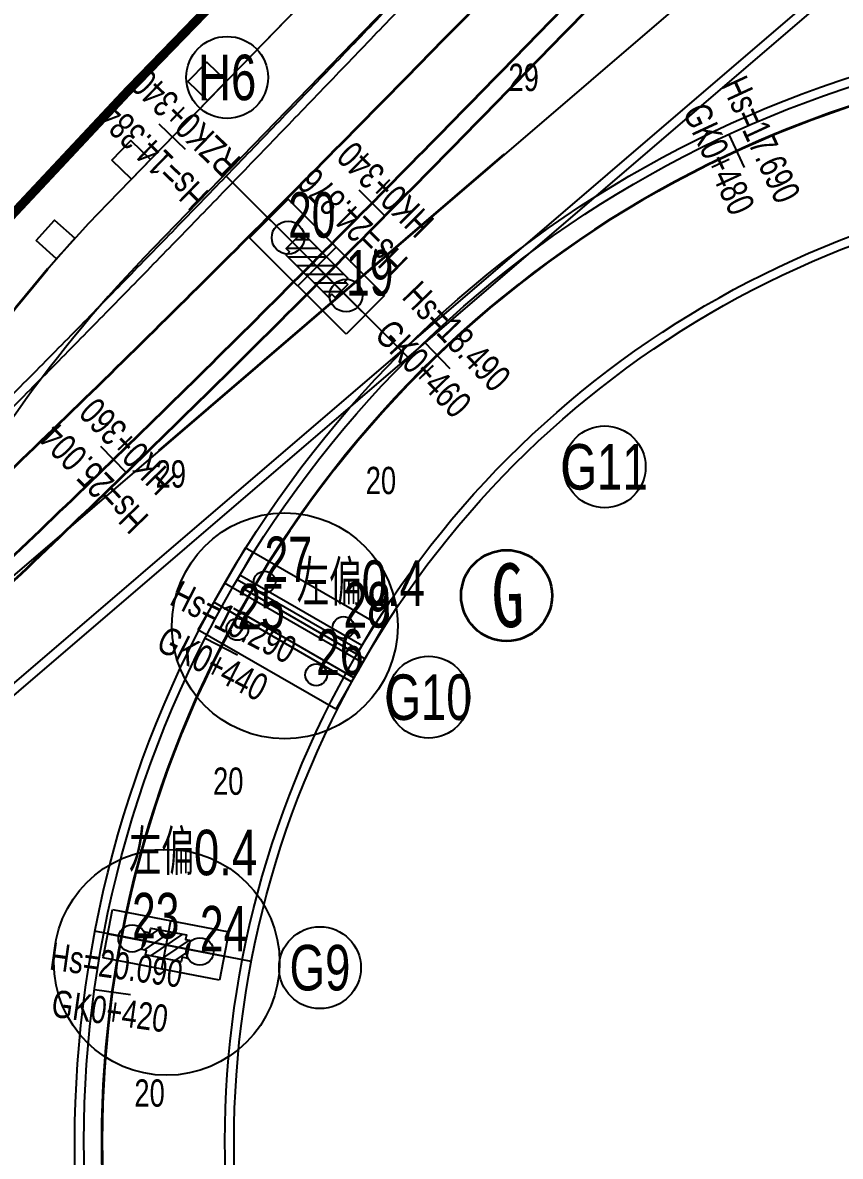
# Model space of a CAD drawing. Extents: x 0 to 558779, y 0 to 2762081.
# Drawn here: x 519740.7 to 519785.6, y 2757741.4 to 2757803.7 of the extents above; entities that cross this region are included whole.
import ezdxf
from ezdxf.enums import TextEntityAlignment as Align

# ---------------------------------------------------------------- set-up
doc = ezdxf.new("R2010")
doc.units = 0
doc.header["$LTSCALE"] = 20
for name, pattern in [('CENTER', [2, 1.25, -0.25, 0.25, -0.25]), ('DASHED', [19.049999999999997, 12.7, -6.349999999999999]), ('HIDDEN', [0.375, 0.25, -0.125])]:
    doc.linetypes.add(name, pattern=pattern)
for name, color, linetype in [('0-路名', 7, 'Continuous'), ('B-标线', 8, 'Continuous'), ('DL-中心线', 10, 'Continuous'), ('DL-人行道边线', 1, 'Continuous'), ('DL-挡墙范围', 2, 'HIDDEN'), ('DL-树池', 110, 'Continuous'), ('DL-非机动车道边线', 6, 'Continuous'), ('L-洛秀互通匝道边线', 140, 'Continuous'), ('L-辅路绿化带', 3, 'Continuous'), ('QL-分孔线', 4, 'Continuous'), ('QL-墩号', 6, 'Continuous'), ('QL-桥墩', 191, 'Continuous'), ('QL-桥跨数值', 6, 'Continuous'), ('XW_E', 7, 'Continuous'), ('XW_G', 7, 'Continuous'), ('XW_H', 7, 'Continuous'), ('XW_RZ-海江左慢行', 7, 'Continuous'), ('XW_辅助2', 7, 'Continuous'), ('桩号-G', 7, 'Continuous'), ('桩号-H', 7, 'Continuous'), ('桩号-RZ-海江左慢行', 7, 'Continuous'), ('设计高-G', 7, 'Continuous'), ('设计高-H', 7, 'Continuous'), ('设计高-RZ-海江左慢行', 7, 'Continuous'), ('设计高-地面高-G', 7, 'Continuous'), ('设计高-地面高-H', 7, 'Continuous'), ('设计高-地面高-RZ-海江左慢行', 7, 'Continuous')]:
    doc.layers.add(name, color=color, linetype=linetype)
doc.layers.add('偏心', color=4, linetype='Continuous', plot=False)
doc.layers.add('坐标标注', color=6, linetype='Continuous', plot=False)
doc.styles.get("Standard").update_dxf_attribs({"font": 'fsdb_e.shx', "width": 0.7, "bigfont": 'hzdx.shx'})
doc.styles.add('仿宋', font='simfang_0.ttf', dxfattribs={"width": 0.8})
pattern_1 = [(0, (0, 2.328306e-10), (0, 6.985), [5.08, -1.905]), (90, (0, 2.328306e-10), (-6.985, 4e-16), [5.08, -1.905])]
pattern_2 = [(45, (0, 2.328306e-10), (-0.3367596045400932, 0.3367596045400933), [])]

# ---------------------------------------------------------------- blocks, each defined once
blk = doc.blocks.new('shuchi01')
at = {"layer": 'DL-树池', "color": 3}
blk.add_lwpolyline([(-0.75, 1.5), (0.75, 1.5), (0.75, 0), (-0.75, 0)], close=True, dxfattribs=at)
blk = doc.blocks.new('(13-1)13m花瓶墩单排桩2根1.8')
h = blk.add_hatch()
h.set_pattern_fill('ANGLE', color=256)
h.set_pattern_definition(pattern_1)
h.paths.add_polyline_path([(-1.900000000000007, -0.5000000000001164), (-1.899999999999985, 0.5), (-1.649999999999992, 0.5), (-1.649999999999992, 0.75), (1.650000000000007, 0.75), (1.650000000000007, 0.5), (1.900000000000007, 0.5), (1.899999999999985, -0.5), (1.649999999999985, -0.5), (1.649999999999985, -0.75), (-1.650000000000014, -0.7500000000001164), (-1.650000000000014, -0.5000000000001164)])
h = blk.add_hatch()
h.set_pattern_fill('ANGLE', color=256)
h.set_pattern_definition(pattern_1)
h.paths.add_polyline_path([(-1.900000000000007, -0.5000000000001164), (-1.899999999999985, 0.5), (-1.649999999999992, 0.5), (-1.649999999999992, 0.75), (1.650000000000007, 0.75), (1.650000000000007, 0.5), (1.900000000000007, 0.5), (1.899999999999985, -0.5), (1.649999999999985, -0.5), (1.649999999999985, -0.75), (-1.650000000000014, -0.7500000000001164), (-1.650000000000014, -0.5000000000001164)])
h = blk.add_hatch()
h.set_pattern_fill('ANSI31', color=3, scale=0.15)
h.set_pattern_definition(pattern_2)
h.paths.add_polyline_path([(-1.900000000000007, -0.5000000000001164), (-1.899999999999985, 0.5), (-1.649999999999992, 0.5), (-1.649999999999992, 0.75), (1.650000000000007, 0.75), (1.650000000000007, 0.5), (1.900000000000007, 0.5), (1.899999999999985, -0.5), (1.649999999999985, -0.5), (1.649999999999985, -0.75), (-1.650000000000014, -0.7500000000001164), (-1.650000000000014, -0.5000000000001164)])
at = {"layer": 'QL-桥墩', "color": 1}
for p, q in [((-3.75, 1.5), (3.75, 1.5)), ((-3.75, -1.5), (-3.75, 1.5)), ((3.75, -1.5), (3.75, 1.5)), ((-3.75, -1.5), (3.75, -1.5))]:
    blk.add_line(p, q, dxfattribs=at)
at = {"layer": 'QL-桥墩', "color": 3, "linetype": 'CENTER'}
for p, q in [((0, 1.5), (0, -1.5)), ((-3.75, 0), (3.75, 0))]:
    blk.add_line(p, q, dxfattribs=at)
at = {"layer": 'QL-桥墩', "color": 1}
blk.add_lwpolyline([(-1.900000000000007, -0.5000000000001164), (-1.900000000000007, 0.5), (-1.649999999999992, 0.5), (-1.649999999999992, 0.75), (1.650000000000007, 0.75), (1.650000000000007, 0.5), (1.900000000000007, 0.5), (1.900000000000007, -0.5), (1.649999999999985, -0.5), (1.649999999999985, -0.75), (-1.650000000000014, -0.75), (-1.650000000000014, -0.5000000000001164)], close=True, dxfattribs=at)
at = {"layer": 'QL-桥墩', "color": 3}
for centre in [(-2.250000000116415, 0), (2.250000000116415, 0)]:
    blk.add_circle(centre, 0.9, dxfattribs=at)
blk = doc.blocks.new('(9-1)8.5m花瓶墩单排桩2根1.5')
h = blk.add_hatch()
h.set_pattern_fill('ANGLE', color=256)
h.set_pattern_definition(pattern_1)
h.paths.add_polyline_path([(-1.250000000000007, -0.5000000000001165), (-1.249999999999985, 0.5), (-0.9999999999999928, 0.5), (-0.9999999999999928, 0.75), (1.000000000000007, 0.75), (1.000000000000007, 0.5), (1.250000000000007, 0.5), (1.249999999999985, -0.5), (0.9999999999999856, -0.5), (0.9999999999999856, -0.75), (-1.000000000000014, -0.7500000000001165), (-1.000000000000014, -0.5000000000001165)])
h = blk.add_hatch()
h.set_pattern_fill('ANGLE', color=256)
h.set_pattern_definition(pattern_1)
h.paths.add_polyline_path([(-1.250000000000007, -0.5000000000001165), (-1.249999999999985, 0.5), (-0.9999999999999928, 0.5), (-0.9999999999999928, 0.75), (1.000000000000007, 0.75), (1.000000000000007, 0.5), (1.250000000000007, 0.5), (1.249999999999985, -0.5), (0.9999999999999856, -0.5), (0.9999999999999856, -0.75), (-1.000000000000014, -0.7500000000001165), (-1.000000000000014, -0.5000000000001165)])
h = blk.add_hatch()
h.set_pattern_fill('ANSI31', color=3, scale=0.15)
h.set_pattern_definition(pattern_2)
h.paths.add_polyline_path([(-1.250000000000007, -0.5000000000001165), (-1.249999999999985, 0.5), (-0.9999999999999928, 0.5), (-0.9999999999999928, 0.75), (1.000000000000007, 0.75), (1.000000000000007, 0.5), (1.250000000000007, 0.5), (1.249999999999985, -0.5), (0.9999999999999856, -0.5), (0.9999999999999856, -0.75), (-1.000000000000014, -0.7500000000001165), (-1.000000000000014, -0.5000000000001165)])
at = {"layer": 'QL-桥墩', "color": 1}
for p, q in [((-3.25, -1.350000000093132), (-3.25, 1.350000000093132)), ((-3.25, 1.350000000093132), (3.25, 1.350000000093132)), ((3.25, 1.350000000093132), (3.25, -1.350000000093132)), ((3.25, -1.350000000093132), (-3.25, -1.350000000093132))]:
    blk.add_line(p, q, dxfattribs=at)
at = {"layer": 'QL-桥墩', "color": 3, "linetype": 'CENTER'}
for p, q in [((0, -1.350000000093132), (0, 1.350000000093132)), ((3.25, 0), (-3.25, 0))]:
    blk.add_line(p, q, dxfattribs=at)
at = {"layer": 'QL-桥墩', "color": 1, "ltscale": 0.1}
blk.add_lwpolyline([(-1.250000000000007, -0.5000000000001165), (-1.249999999999985, 0.5), (-0.9999999999999928, 0.5), (-0.9999999999999928, 0.75), (1.000000000000007, 0.75), (1.000000000000007, 0.5), (1.250000000000007, 0.5), (1.249999999999985, -0.5), (0.9999999999999856, -0.5), (0.9999999999999856, -0.75), (-1.000000000000014, -0.75), (-1.000000000000014, -0.5000000000001165)], close=True, dxfattribs=at)
at = {"layer": 'QL-桥墩', "color": 3}
for centre in [(-1.899999999965075, 0), (1.900000000023283, 0)]:
    blk.add_circle(centre, 0.7499999999999999, dxfattribs=at)
blk = doc.blocks.new('8.75米薄壁台')
at = {"layer": 'QL-桥墩', "color": 1}
for p, q in [((-2.249999999767169, 4.375), (-2.249999999767169, -4.375)), ((-2.249999999767169, 4.375), (2.950000000011642, 4.375)), ((2.950000000011642, 4.375), (2.950000000011642, -4.375)), ((-2.249999999767169, -4.375), (2.950000000011642, -4.375))]:
    blk.add_line(p, q, dxfattribs=at)
at = {"layer": 'QL-桥墩'}
blk.add_line((-0.5, 4.375), (1.200000000069849, 4.375), dxfattribs=at)
at = {"layer": 'QL-桥墩', "color": 3, "linetype": 'DASHED', "ltscale": 0.03}
for p, q in [((-0.2499999999417923, 4.375), (-0.2499999999417923, -4.375)), ((0.9500000000116416, 4.375), (0.9500000000116416, -4.375))]:
    blk.add_line(p, q, dxfattribs=at)
at = {"layer": 'QL-桥墩', "color": 3}
for p, q in [((0, 4.375), (0, -4.375)), ((1.200000000011641, 4.375), (1.200000000011641, -4.375)), ((-2.249999999767169, 3.875), (-0.5, 3.875)), ((-0.8000000000465661, 3.875), (-0.7999999999883585, -3.875)), ((-0.5, 3.875), (-0.5, -3.875)), ((-2.249999999767169, -3.875), (-0.5, -3.875))]:
    blk.add_line(p, q, dxfattribs=at)
for centre in [(-1.150000000139698, 2.5), (1.850000000209547, 2.5), (-1.150000000139698, -2.5), (1.850000000209547, -2.5)]:
    blk.add_circle(centre, 0.6, dxfattribs=at)

msp = doc.modelspace()

# ---------------------------------------------------------------- linework, layer by layer
at = {"layer": '0-路名', "lineweight": 35}
msp.add_circle((519767.2889757765, 2757772.222782218), 2.499999999999999, dxfattribs=at)
at = {"layer": 'B-标线', "lineweight": 35, "flags": 128}
for points in [[(519801.3586491061, 2757841.377704985), (519776.8622204041, 2757816.149091547, -0.0001929116598627), (519771.4444969128, 2757810.572305915, -0.0005787041457668), (519766.021964264, 2757805.007777466, -0.0009645071125628), (519760.5860666442, 2757799.463870553, -0.0013503103332184), (519755.1283636785, 2757793.94903154, -0.0017361139968062), (519749.640549961, 2757788.471806833, -0.0021219181465886), (519744.1144952051, 2757783.040880357, -0.0025077229639076), (519738.542285441, 2757777.665109671, -0.0028935284714258), (519732.9162655261, 2757772.353560409, -0.0032793147477122), (519727.229118409, 2757767.115570668, -0.0034721931990796), (519721.7640309318, 2757762.216954217, -0.0034721788620074), (519716.7185499701, 2757757.819455471, -0.0034721998804231), (519711.9950267776, 2757753.816745175, -0.0034721921868158), (519707.5280770817, 2757750.13689135, -0.0034722695561536), (519703.2713108979, 2757746.728370561, -0.0034721389420025)], [(519803.8697424914, 2757838.939588908), (519779.3732636301, 2757813.710923809, -0.0001929116598659), (519773.9539718285, 2757808.13252403, -0.0005787041457593), (519768.5257848537, 2757802.562193189, -0.0009645071125535), (519763.0804334925, 2757797.008644693, -0.0013503103332157), (519757.6094329477, 2757791.480368889, -0.0017361139968128), (519752.1044160414, 2757785.985974187, -0.0021219181466004), (519746.5571738883, 2757780.534225045, -0.0025077229638979), (519740.9596977224, 2757775.134078684, -0.0028935284714385), (519735.3042221867, 2757769.794720244, -0.0032793147477575), (519729.5833057493, 2757764.525628204, -0.003472193198997), (519724.0819881471, 2757759.594536565, -0.0034721788620104), (519718.9998108001, 2757755.16505365, -0.0034721998803725), (519714.2391647296, 2757751.130885006, -0.0034721921868031), (519709.7346680254, 2757747.420099785, -0.0034722695563127), (519705.4399341364, 2757743.981176857, -0.0034721389419929)], [(519804.5871977442, 2757838.242984314), (519780.0907045518, 2757813.014304455, -0.0001929116598634), (519774.6709646486, 2757807.435443478, -0.0005787041457536), (519769.2411621652, 2757801.863454825, -0.0009645071125868), (519763.793109735, 2757796.30715159, -0.0013503103332324), (519758.3183098817, 2757790.775036703, -0.0017361139968199), (519752.8083777784, 2757785.275736289, -0.002121918146599), (519747.2550820835, 2757779.818037814, -0.0025077229639178), (519741.6503869456, 2757774.410926972, -0.002893528471397), (519735.9864955184, 2757769.063623054, -0.0032793147478488), (519730.2559307036, 2757763.785644643, -0.0034721931990004), (519724.7442616683, 2757758.845274405, -0.0034721788620232), (519719.6515996624, 2757754.406653176, -0.0034721998803794), (519714.8803470435, 2757750.363496421, -0.0034721921868403), (519710.3651226149, 2757746.643873652, -0.0034722695564102), (519706.0595408045, 2757743.196264392, -0.0034721389421447)], [(519760.1107851987, 2757702.435437843, -1.096245304375877), (519856.5167402106, 2757773.03982967, -0.0120033199108861)]]:
    msp.add_lwpolyline(points, format="xyb", dxfattribs=at)
at = {"layer": 'DL-中心线', "linetype": 'CENTER', "lineweight": 35, "ltscale": 5, "flags": 128}
for points in [[(519972.8560540283, 2758047.225408648), (519967.6176057326, 2758032.372211618, -0.1331082140106523), (519905.2464328923, 2757941.92879704), (519834.0243615144, 2757881.644859185, 0.0244319865149266), (519798.334686819, 2757848.311887452), (519745.3753274382, 2757793.769602046, 0.1531871002243434), (519723.8265070193, 2757750.994975526, -0.0264888816541139), (519719.2958215855, 2757730.309078949), (519694.5235847923, 2757640.304723051, -0.156370586992279), (519677.8240319666, 2757614.749623724, 0.2358019115662745), (519655.6750461131, 2757565.927316255), (519656.2844726898, 2757549.57256856, 0.1125262926384158), (519662.0269027165, 2757528.10342119, -0.1102365594900873), (519681.3724745692, 2757457.065256183, -0.1911273528178671), (519652.5742908694, 2757373.373415782, -0.0218670674201616), (519613.4818923929, 2757331.648324909, 0.0327792850955108), (519560.0534383733, 2757272.069346088, -0.0371839509956305), (519540.026832392, 2757250.128819554), (519529.5445838429, 2757240.232811462, 0.0025362034736041), (519524.3230746405, 2757235.252992563)], [(519983.2302287171, 2758043.566628817, -6.13776656214e-05), (519982.5833518215, 2758041.732940059, -0.000184132998714), (519981.9355746368, 2758039.89956919, -0.000306888337356), (519981.2859973424, 2758038.066835423, -0.0004296436852468), (519980.633721059, 2758036.235060624, -0.0005523990460862), (519979.9778483268, 2758034.40457063, -0.0006751544235736), (519979.317483594, 2758032.575696572, -0.0007979098214087), (519978.6517337182, 2758030.748776188, -0.0009206652432910001), (519977.9797084837, 2758028.92415513, -0.0010434206929201), (519977.3005211389, 2758027.102188265, -0.0011047984292958), (519976.647942028, 2758025.374339175, -0.0011047984292958), (519976.045478861, 2758023.800292852, -0.0011047984292958), (519975.481395909, 2758022.345827263, -0.0011047984292958), (519974.9478129131, 2758020.9878498, -0.0011047984292958), (519974.4391420105, 2758019.709904631, -0.0011047984292958), (519973.9512548344, 2758018.49977368, -0.0011047984292958), (519973.4810019126, 2758017.348089438, -0.0011047984292958), (519973.0259178537, 2758016.247482252, -0.0011047984292958), (519972.5840314906, 2758015.192030045, -0.0011047984292958), (519972.1537386731, 2758014.176888841, -0.0011047984292958), (519971.7337141834, 2758013.198036408, -0.0011047984292958), (519971.3228490174, 2758012.252089328, -0.0011047984292958), (519970.9202046514, 2758011.336169346, -0.0005523990460862), (519970.7217100367, 2758010.88868313, -0.1065559462043976), (519916.0295152737, 2757936.021362273, -0.0005523990460862), (519915.6635734028, 2757935.696199893, -0.0011047984292958), (519914.9134535236, 2757935.034118278, -0.0011047984292958), (519914.1372280093, 2757934.355074823, -0.0011047984292958), (519913.3324402652, 2757933.657300256, -0.0011047984292958), (519912.4962042933, 2757932.938709294, -0.0011047984292958), (519911.6250912675, 2757932.196816433, -0.0011047984292958), (519910.714974348, 2757931.42862058, -0.0011047984292958), (519909.7608112333, 2757930.630443186, -0.0011047984292958), (519908.7563308707, 2757929.797694713, -0.0011047984292958), (519907.693566958, 2757928.924526455, -0.0011047984292958), (519906.5621352482, 2757928.003290388, -0.0011047984292958), (519905.348058182, 2757927.023659537, -0.0011047984292958), (519904.031732722, 2757925.971105037, -0.0011047984292958), (519902.584125707, 2757924.824041001, -0.0010434206929201), (519901.0549481005, 2757923.623010378, -0.0009206652432910001), (519899.5210642046, 2757922.427995686, -0.0007979098214087), (519897.9830817172, 2757921.238260061, -0.0006751544235736), (519896.4416006102, 2757920.053060544, -0.0005523990460862), (519894.8972142055, 2757918.871648977, -0.0004296436852468), (519893.3505102637, 2757917.693272899, -0.000306888337356), (519891.802072084, 2757916.517176421, -0.000184132998714), (519890.2524796119, 2757915.342601095, -6.13776656214e-05), (519888.702310554, 2757914.16878677, 2.70061728461e-05), (519887.1520877003, 2757912.995043487, 8.10185186958e-05), (519885.602118475, 2757911.82096531, 0.0001350308650182), (519884.0526567241, 2757910.646217512, 0.0001890432121285), (519882.5039567275, 2757909.470465694, 0.0002430555603418), (519880.956273415, 2757908.293375951, 0.0002970679099733), (519879.4098625828, 2757907.114615037, 0.000351080261338), (519877.8649811089, 2757905.933850536, 0.0004050926147512), (519876.3218871672, 2757904.750751023, 0.0004591049705279), (519874.7808404407, 2757903.56498624, 0.0004861111494011), (519873.3191735224, 2757902.435890908, 0.0004861111494011), (519871.9873818128, 2757901.402973552, 0.0004861111494011), (519870.7565307161, 2757900.444501591, 0.0004861111494011), (519869.6070941556, 2757899.545829243, 0.0004861111494011), (519868.5251566343, 2757898.696533284, 0.0004861111494011), (519867.5003851891, 2757897.888884513, 0.0004861111494011), (519866.5248567143, 2757897.116964421, 0.0004861111494011), (519865.5923371067, 2757896.376122523, 0.0004861111494011), (519864.6978160757, 2757895.662626367, 0.0004861111494011), (519863.8371948103, 2757894.973426683, 0.0004861111494011), (519863.0070692502, 2757894.305994512, 0.0004861111494011), (519862.2045754526, 2757893.658205067, 0.0004861111494011), (519861.4272765968, 2757893.028252927, 0.0002430555603418), (519861.0474093697, 2757892.71947308, 0.0192772896442469), (519832.1126070613, 2757867.26110237, 0.0002777777849223), (519831.7073461036, 2757866.8753977, 0.0005555556127115), (519830.8803873381, 2757866.085707239, 0.0005555556127115), (519830.0297771464, 2757865.269809042, 0.0005555556127115), (519829.153131025, 2757864.425188298, 0.0005555556127115), (519828.2476428949, 2757863.548890028, 0.0005555556127115), (519827.3099731668, 2757862.63740271, 0.0005555556127115), (519826.3360954786, 2757861.686499039, 0.0005555556127115), (519825.321081769, 2757860.691012761, 0.0005555556127115), (519824.2587923735, 2757859.644517097, 0.0005555556127115), (519823.1414141997, 2757858.538845833, 0.0005555556127115), (519821.9587446949, 2757857.363351273, 0.0005555556127115), (519820.6970263722, 2757856.103697216, 0.0005555556127115), (519819.3369301058, 2757854.73977171, 0.0005555556127115), (519817.8497763211, 2757853.241778636, 0.0005246914061741), (519816.2875582315, 2757851.66135324, 0.0004629629960393), (519814.728464952, 2757850.077845002, 0.0004012345894327), (519813.1721108723, 2757848.491644346, 0.0003395061858838), (519811.6181083793, 2757846.903139673, 0.0002777777849223), (519810.0660681475, 2757845.312717648, 0.0002160493860776), (519808.5155994283, 2757843.720763488, 0.0001543209888794), (519806.966310336, 2757842.127661245, 9.25925928572e-05), (519805.4178081338, 2757840.533794099, 3.08641975407e-05), (519803.8696995184, 2757838.939544648), (519779.3735573014, 2757813.711226258, -0.0001929013633002), (519773.9539718675, 2757808.13252407, -0.0005787041473248), (519768.5257848537, 2757802.562193189, -0.0009645071036225), (519763.0804334926, 2757797.008644693, -0.0013503103470422), (519757.6094329477, 2757791.48036889, -0.0017361139924331), (519752.1044160413, 2757785.985974188, -0.002121918154645), (519746.5571738884, 2757780.534225045, -0.0025077229485284), (519740.9596977223, 2757775.134078684, -0.0028935284889342), (519735.3042221867, 2757769.794720244, -0.0032793348907145), (519729.5832703473, 2757764.525596024, -0.0034722384505116), (519724.081942001, 2757759.594495776, -0.0034722384505116), (519718.9997732471, 2757755.165021376, -0.0034722384505116), (519714.2391436027, 2757751.130867353, -0.0034722384505116), (519709.7346394559, 2757747.420076581, -0.0034722384505116), (519705.4399857229, 2757743.981217579, -0.0034722384505116), (519701.3210848123, 2757740.775991377, -0.0034722384505116), (519697.3520014998, 2757737.774949799, -0.0034722384505116), (519693.5125009, 2757734.954859337, -0.0034722384505116), (519689.7864635851, 2757732.296997386, -0.0034722384505116), (519686.1608241242, 2757729.786006595, -0.0034722384505116), (519682.6248363726, 2757727.409098722, -0.0034722384505116), (519679.1695505735, 2757725.15548578, -0.0034722384505116), (519675.7874322208, 2757723.015963748, -0.0017361139924331), (519674.1217719772, 2757721.98646552, -0.1059643193583257), (519563.4381440322, 2757682.960440644, -0.0009920638175233), (519562.3280580326, 2757682.819992409, -0.0019841295878083), (519560.0575830697, 2757682.546486582, -0.0019841295878083), (519557.715034295, 2757682.283145313, -0.0019841295878083), (519555.2935368826, 2757682.030376449, -0.0019841295878083), (519552.7849994042, 2757681.788635592, -0.0019841295878083), (519550.1797911924, 2757681.558436376, -0.0019841295878083), (519547.4663006773, 2757681.340364033, -0.0019841295878083), (519544.6303161875, 2757681.135093714, -0.0019841295878083), (519541.654133345, 2757680.943415862, -0.0019841295878083), (519538.5152252342, 2757680.766272504, -0.0019841295878083), (519535.1841811202, 2757680.604811122, -0.0019841295878083), (519531.6213522516, 2757680.460468433, -0.0019841295878083), (519527.7710494488, 2757680.335108571, -0.0019841295878083), (519523.5506739142, 2757680.231269154, -0.0018738999006268), (519519.1068727559, 2757680.156267947, -0.0016534406601984), (519514.6626507692, 2757680.11261789, -0.0014329815804915), (519510.218241994, 2757680.096401952, -0.0012125226400763), (519505.7738079028, 2757680.103701524, -0.0009920638175233), (519501.3294477578, 2757680.130597241, -0.0007716050914029), (519496.8852089795, 2757680.173169525, -0.0005511464402856), (519492.4410975141, 2757680.227498902, -0.0003306878427419), (519487.9970882034, 2757680.289666137, -0.0001102292773424), (519483.5531351539, 2757680.355752231), (519395.6916920307, 2757681.675257197)], [(519736.3970131029, 2757361.60983472, 0.0061165837414618), (519747.0823970372, 2757374.993234307, 0.05866860067478701), (519871.2186815033, 2757580.064001562, 0.0262276942430755), (519898.0769045729, 2757648.359657723, -0.0209051399802004), (519927.8377325751, 2757726.465889602, -0.0001215277783761), (519928.0311108011, 2757726.915610605, -0.0002430555603418), (519928.4270112764, 2757727.834466557, -0.0002430555603418), (519928.8360226246, 2757728.781217542, -0.0002430555603418), (519929.259405459, 2757729.758622982, -0.0002430555603418), (519929.6986409578, 2757730.769927897, -0.0002430555603418), (519930.155489172, 2757731.818991601, -0.0002430555603418), (519930.6320688152, 2757732.910463871, -0.0002430555603418), (519931.1309690808, 2757734.050031914, -0.0002430555603418), (519931.6554107676, 2757735.244776394, -0.0002430555603418), (519932.2094862383, 2757736.503701826, -0.0002430555603418), (519932.798531218, 2757737.838558715, -0.0002430555603418), (519933.4297295699, 2757739.265181347, -0.0002430555603418), (519934.1131590966, 2757740.805802058, -0.0002430555603418), (519934.8637498203, 2757742.493386374, -0.0002295524731678), (519935.6556303366, 2757744.269277468, -0.0002025462990661), (519936.449045284, 2757746.044483572, -0.0001755401252598), (519937.2438023722, 2757747.819089222, -0.0001485339517096), (519938.0397095057, 2757749.59317939, -0.0001215277783761), (519938.8365747545, 2757751.366839418, -9.45216052198e-05), (519939.6342063284, 2757753.140154965, -6.75154322014e-05), (519940.4324125482, 2757754.91321193, -4.05092592814e-05), (519941.2310018189, 2757756.686096406, -1.35030864206e-05), (519942.0297826009, 2757758.458894607, 0.0001929012369606), (519942.8281392901, 2757760.231883776, 0.0005787037683059), (519943.6237587775, 2757762.006102513, 0.0009645064719239999), (519944.4138981867, 2757763.782767707, 0.0013503094626635), (519945.1958033903, 2757765.56307084, 0.0017361128553735), (519945.9667036295, 2757767.348165182, 0.0021219167649035), (519946.7238064295, 2757769.139152853, 0.0025077213061036), (519947.4642929112, 2757770.937071721, 0.0028935265938247), (519948.1853136016, 2757772.742882105, 0.0032793327429186), (519948.8839848471, 2757774.557453256, 0.0034722361763719), (519949.524278514, 2757776.289878348, 0.0034722361763719), (519950.0865162976, 2757777.878724257, 0.0034722361763719), (519950.586431312, 2757779.356462239, 0.0034722361763719), (519951.0347342893, 2757780.744917238, 0.0034722361763719), (519951.4391248392, 2757782.059577229, 0.0034722361763719), (519951.8053698149, 2757783.311891421, 0.0034722361763719), (519952.1379293496, 2757784.510597474, 0.0034722361763719), (519952.4403432036, 2757785.662536293, 0.0034722361763719), (519952.7154810522, 2757786.773177175, 0.0034722361763719), (519952.9657111759, 2757787.846969936, 0.0034722361763719), (519953.1930179553, 2757788.887588932, 0.0034722361763719), (519953.3990860162, 2757789.898106943, 0.0034722361763719), (519953.5853619415, 2757790.881122057, 0.0017361128553735), (519953.6714764318, 2757791.363021896, 0.5897382322642627), (519858.2880169908, 2757868.254483786, 0.002232146564339), (519857.7062841795, 2757868.014211622, 0.0044643153720325), (519856.5240436857, 2757867.507227254, 0.0044643153720325), (519855.314928418, 2757866.962952131, 0.0044643153720325), (519854.0763770139, 2757866.378604885, 0.0044643153720325), (519852.805335436, 2757865.750934997, 0.0044643153720325), (519851.4981238606, 2757865.076099748, 0.0044643153720325), (519850.1502540143, 2757864.349496208, 0.0044643153720325), (519848.7561724554, 2757863.565526281, 0.0044643153720325), (519847.308889596, 2757862.717258898, 0.0044643153720325), (519845.7994256536, 2757861.795928072, 0.0044643153720325), (519844.215949768, 2757860.790156949, 0.0044643153720325), (519842.5423757228, 2757859.684698637, 0.0044643153720325), (519840.7559267937, 2757858.458264035, 0.0044643153720325), (519838.8225630785, 2757857.079464511, 0.0042162948255607), (519836.8127015186, 2757855.592753935, 0.0037202552582442), (519834.8266855252, 2757854.074325436, 0.0032242175216723), (519832.861945176, 2757852.52845717, 0.0027281813717384), (519830.9157429775, 2757850.959306143, 0.002232146564339), (519828.9852001024, 2757849.370922483, 0.0017361128553735), (519827.0673215978, 2757847.767265135, 0.0012400800007431), (519825.159020714, 2757846.152218731, 0.0007440477563509), (519823.2571425047, 2757844.529611376, 0.0002480158781012), (519821.3584868731, 2757842.903233115), (519718.447648368, 2757754.69134046)], [(520121.0756259146, 2757664.905891731), (520041.6196949483, 2757667.866274256, -0.0073175124284049), (519980.136263579, 2757671.058634883, 0.0132329120558209), (519906.2894120805, 2757674.017501893), (519853.0185000237, 2757674.741067208, -0.0006430042037563), (519847.4635252364, 2757674.821282455, -0.0019290147380948), (519841.9090488203, 2757674.930071246, -0.0032150316529395), (519836.3560100529, 2757675.095997354, -0.004501059202055), (519830.8062296992, 2757675.347593677, -0.0057871016393464), (519825.2628495378, 2757675.713318461, -0.0070731632189161), (519819.730769281, 2757676.2214776, -0.0083592481951196), (519814.2170781245, 2757676.900101842, -0.009645360822621999), (519808.7314765393, 2757677.776767997, -0.0109315053564544), (519803.2866819207, 2757678.878353694, -0.0115745909180553), (519798.1672334346, 2757680.156572934, -0.0115745909180553), (519793.5547094546, 2757681.538222909, -0.0115745909180553), (519789.3491579684, 2757683.013495957, -0.0115745909180553), (519785.4839392776, 2757684.573969943, -0.0115745909180553), (519781.9121799458, 2757686.212201152, -0.0115745909180553), (519778.5995485332, 2757687.921461585, -0.0115745909180553), (519775.5200839856, 2757689.695562206, -0.0115745909180553), (519772.653635016, 2757691.528729992, -0.0115745909180553), (519769.9842102003, 2757693.415520119, -0.0115745909180553), (519767.4988720321, 2757695.350751932, -0.0115745909180553), (519765.1869708664, 2757697.32946149, -0.0115745909180553), (519763.0395994023, 2757699.346865989, -0.0115745909180553), (519761.0491949262, 2757701.398336875, -0.0057871016393464), (519760.1107851987, 2757702.435437843, -1.096245304375877), (519856.5167402106, 2757773.03982967, -0.0120033199108861), (519857.958289349, 2757770.500015877, -0.0122891416808862), (519859.3456886776, 2757767.752732267, -0.0122891416808862), (519860.6359076315, 2757764.851767297, -0.0122891416808862), (519861.8206467083, 2757761.791072705, -0.0122891416808862), (519862.890883236, 2757758.563217511, -0.0122891416808862), (519863.8366713318, 2757755.158951399, -0.0122891416808862), (519864.6468661841, 2757751.566599686, -0.0122891416808862), (519865.3087353418, 2757747.771203212, -0.0122891416808862), (519865.8073954631, 2757743.753258529, -0.0122891416808862), (519866.1249684082, 2757739.486805793, -0.0122891416808862), (519866.2392635938, 2757734.936398905, -0.0122891416808862), (519866.1216114739, 2757730.052041673, -0.0122891416808862), (519865.7330563861, 2757724.76013033, -0.0116857424642391), (519865.0610150885, 2757719.245881666, -0.010478969115692), (519864.1452643047, 2757713.766732212, -0.0092722262841077), (519863.0138337972, 2757708.327934195, -0.0080655104545535), (519861.6945146935, 2757702.931554226, -0.0068588181124116), (519860.2147177558, 2757697.576886942, -0.0056521457433374), (519858.6013994808, 2757692.260865306, -0.0044454898332193), (519856.8810459671, 2757686.978463668, -0.0032388468681373), (519855.0797046074, 2757681.723091737, -0.002032213334322), (519853.2230538856, 2757676.486979183)]]:
    msp.add_lwpolyline(points, format="xyb", dxfattribs=at)
at = {"layer": 'DL-人行道边线', "flags": 128}
msp.add_lwpolyline([(519795.8236435931, 2757850.75005519), (519742.8642842123, 2757796.207769783, 0.1531871002258186), (519720.3727029, 2757751.561753354, -0.0264888816542536), (519715.9213044614, 2757731.237859967), (519706.7339682318, 2757697.857738234)], format="xyb", dxfattribs=at)
at = {"layer": 'DL-挡墙范围', "ltscale": 10, "const_width": 0.5}
msp.add_lwpolyline([(519760.3458763685, 2757814.21187708), (519751.7943455078, 2757805.404745683), (519746.456744694, 2757799.907606927), (519738.9935479593, 2757791.935670304), (519735.7588637487, 2757787.85648726), (519731.6339274038, 2757781.764459349), (519728.4894488949, 2757776.178753467), (519727.104230004, 2757773.350820865), (519725.242786954, 2757769.051148902), (519723.8948088048, 2757765.441867158)], dxfattribs=at)
at = {"layer": 'DL-非机动车道边线', "flags": 128}
msp.add_lwpolyline([(519798.3341746303, 2757848.311359954), (519745.3753274382, 2757793.769602046, 0.153187100226026), (519723.8265070193, 2757750.994975526, -0.0264888816541139), (519719.2958215855, 2757730.309078949), (519710.0392428096, 2757696.677379984)], format="xyb", dxfattribs=at)
at = {"layer": 'L-洛秀互通匝道边线', "flags": 128}
for points in [[(519852.3208830913, 2757860.407622363, 0.0044641471629517), (519850.9968919216, 2757859.663068558, 0.0044642843614255), (519849.6189444406, 2757858.855439817, 0.0044642270367953), (519848.1780979648, 2757857.975991157, 0.0044641885715177), (519846.662495177, 2757857.013330826, 0.0044641711570966), (519845.0560223976, 2757855.952195403, 0.0044640791815114), (519843.3359114202, 2757854.771303318, 0.0044641717381854), (519841.4680311466, 2757853.43920371, 0.0042162072444757), (519839.5192239594, 2757851.997655011, 0.0037202552585373), (519837.5864048222, 2757850.519898704, 0.0032242174657634), (519835.6672745162, 2757849.009916664, 0.0027281814210122), (519833.7593012897, 2757847.471588247, 0.0022321465171654), (519831.8597849958, 2757845.908732181, 0.0017361128728792), (519829.9658799723, 2757844.325120549, 0.0012400800004049), (519828.0746174893, 2757842.724494202, 0.0007440477498999), (519826.1829279127, 2757841.110579386, 0.0002480528878165), (519824.2873807779, 2757839.486863604), (519721.3762593569, 2757751.274728442)], [(519853.8313160629, 2757860.653858898, 0.0044642347766396), (519852.5620614344, 2757859.969634912, 0.0044642234973427), (519851.245829931, 2757859.229444449, 0.004464232223160999), (519849.8756014465, 2757858.426339384, 0.0044641831143983), (519848.4423899836, 2757857.551550667, 0.0044641289152577), (519846.9343437705, 2757856.593690096, 0.0044641588564049), (519845.3353249868, 2757855.537478555, 0.0044640666223621), (519843.6225791674, 2757854.361642967, 0.0044641499333193), (519841.7619769906, 2757853.034733883, 0.0042162079206708), (519839.819948675, 2757851.598199575, 0.0037202551956459), (519837.8930402999, 2757850.124962399, 0.0032242175219282), (519835.9789777761, 2757848.618967719, 0.0027281814051579), (519834.0752522135, 2757847.084064037, 0.0022321465785925), (519832.1791833174, 2757845.52404437, 0.0017361128523835), (519830.287942014, 2757843.94266004, 0.0012400800183928), (519828.3985726867, 2757842.343635921, 0.0007440477138048), (519826.5080151802, 2757840.730686943, 0.0002480568785622), (519824.612813564, 2757839.107267104), (519721.7016605779, 2757750.895104885)], [(519739.705969824, 2757782.827692246, 0.0005310657562912), (519741.1038066542, 2757784.236048359, 0.0004967730262939), (519742.4991314523, 2757785.647665538, 0.0004624893728319999), (519743.8921368694, 2757787.062354572, 0.0004282147577946), (519745.2830167374, 2757788.479927271, 0.0003939497282945), (519746.671965976, 2757789.900196379, 0.0003596940804308), (519748.0591805, 2757791.322975471, 0.0003254484082338), (519749.4448571282, 2757792.748078863, 0.0002912131067545), (519750.8291934918, 2757794.175321512, 0.0002569879016702), (519752.212387945, 2757795.604518924, 0.0002227730774082), (519753.5946394745, 2757797.035487052, 0.0001885697418162), (519754.9761476107, 2757798.4680422, 0.0001543767830827), (519756.3571123389, 2757799.902000924, 0.0001201949723701), (519757.7377340099, 2757801.337179934, 8.60243108895e-05), (519759.1182132526, 2757802.773395994, 5.18651285511e-05), (519760.4987508851, 2757804.210465823, 1.77166277416e-05), (519761.8795478272, 2757805.648205996, -1.64198034751e-05), (519763.2608050111, 2757807.086432845, -5.05448348164e-05)], [(519740.0604717417, 2757782.475089935, 0.0005310657562923), (519741.4590567898, 2757783.884199895, 0.000496773026291), (519742.8550800399, 2757785.296523682, 0.000462489372877), (519744.2487344439, 2757786.711871804, 0.0004282147577647), (519745.6402141142, 2757788.130055818, 0.0003939497282882), (519747.0297142345, 2757789.55088823, 0.0003596940804184), (519748.4174309626, 2757790.9741824, 0.000325448408217), (519749.8035613421, 2757792.399752454, 0.0002912131067363), (519751.1883032093, 2757793.827413176, 0.0002569879016911), (519752.5718551038, 2757795.256979918, 0.0002227730774135), (519753.9544161783, 2757796.688268499, 0.0001885697418167), (519755.3361861103, 2757798.121095117, 0.0001543767830772), (519756.7173650102, 2757799.555276231, 0.0001201949723676), (519758.098153336, 2757800.990628481, 8.60243108826e-05), (519759.4787518031, 2757802.426968579, 5.18651285559e-05), (519760.8593612959, 2757803.864113211, 1.77166277409e-05), (519762.2401827801, 2757805.301878939, -1.64198034756e-05), (519763.6214172152, 2757806.7400821, -5.05448348105e-05)], [(519758.9869507751, 2757701.441961024, -1.096245304405668), (519857.8030276646, 2757773.811493188, -0.012003319910974), (519859.280207509, 2757771.208911059, -0.0122891416814261), (519860.7008491785, 2757768.395803038, -0.0122891416804233), (519862.0210327376, 2757765.427465517, -0.0122891416810026), (519863.2323899306, 2757762.298005713, -0.0122891416805953), (519864.3258336432, 2757759.000158386, -0.0122891416795647), (519865.2913617464, 2757755.524841817, -0.0122891416796062), (519866.1177814958, 2757751.860552311, -0.0122891416802838), (519866.7923209079, 2757747.992503614, -0.0122891416811184), (519867.3000655582, 2757743.901366554, -0.0122891416802666), (519867.6231146693, 2757739.561356312, -0.0122891416811003), (519867.7392633789, 2757734.937201778, -0.0122891416805595), (519867.6198359833, 2757729.97908059, -0.009034856268868), (519867.3558610296, 2757726.032327208)], [(519759.3615619021, 2757701.773120357, -1.096245304320669), (519857.3742652651, 2757773.554271874, -0.012003319912377), (519858.8395684391, 2757770.972612074, -0.012289141682691), (519860.2491290423, 2757768.181446049, -0.0122891416806932), (519861.5593243861, 2757765.235566068, -0.0122891416816796), (519862.7618088732, 2757762.129027997, -0.0122891416809687), (519863.8475168568, 2757758.854511375, -0.0122891416804406), (519864.8064649564, 2757755.402878285, -0.012289141679105), (519865.6274764054, 2757751.762568036, -0.0122891416798586), (519866.2977923974, 2757747.918736736, -0.0122891416807937), (519866.8025088688, 2757743.851997123, -0.0122891416807058), (519867.1237325876, 2757739.536506033, -0.0122891416810277), (519867.2392634506, 2757734.936934028, -0.0122891416803458), (519867.1204278061, 2757730.003400799, -0.0122891416808663), (519866.728270934, 2757724.662416443, -0.011685742463065), (519866.0505720766, 2757719.101739489, -0.0040421114817327), (519865.722079775, 2757716.967686594)], [(519765.1681692023, 2757706.905937487), (519765.1680387123, 2757706.9060851, -1.096245304341508), (519850.7284471482, 2757769.567343036, -1.096245304341508)], [(519765.5427820699, 2757707.23709485), (519765.5426515799, 2757707.237242463, -1.096245304345058), (519850.2996841832, 2757769.310122664)]]:
    msp.add_lwpolyline(points, format="xyb", dxfattribs=at)
at = {"layer": 'L-辅路绿化带', "flags": 128}
msp.add_lwpolyline([(519800.8447056675, 2757845.872664719), (519747.8863706642, 2757791.331434308, 0.1531871002262525), (519727.2803111386, 2757750.428197699, -0.0264888816539638), (519722.6703387097, 2757729.380297931), (519714.634150063, 2757700.18261227)], format="xyb", dxfattribs=at)
at = {"layer": 'QL-分孔线', "color": 1}
for p, q in [((519761.8626908408, 2757785.319860742), (519751.8880189204, 2757795.269097929)), ((519759.37408527, 2757768.534077945), (519751.7950083446, 2757772.906521436))]:
    msp.add_line(p, q, dxfattribs=at)
at = {"layer": 'QL-分孔线'}
msp.add_line((519753.2639734157, 2757752.133192024), (519744.6714139868, 2757753.785132503), dxfattribs=at)
at = {"layer": 'QL-墩号'}
for centre in [(519751.9353139281, 2757800.685060146), (519772.6770339229, 2757779.295616056), (519763.0012342369, 2757766.642454431), (519757.0350572576, 2757751.784682999)]:
    msp.add_circle(centre, 2.25, dxfattribs=at)
at = {"layer": 'XW_E', "color": 4}
msp.add_line((519821.3584868731, 2757842.903233115), (519718.447648368, 2757754.69134046), dxfattribs=at)
msp.add_line((519821.3584868731, 2757842.903233115), (519718.447648368, 2757754.69134046), dxfattribs=at)
at = {"layer": 'XW_G', "color": 2}
msp.add_arc((519805.0652420526, 2757742.173288929), 60, 30.9601878776298, 221.4753308573031, dxfattribs=at)
msp.add_arc((519805.0652420526, 2757742.173288929), 60, 30.9601878776298, 221.4753308573031, dxfattribs=at)
at = {"layer": 'XW_H', "color": 1, "flags": 128}
msp.add_lwpolyline([(519770.7440509762, 2757804.835367586, -0.0003626269267924), (519767.9780710068, 2757802.001758245, -0.0004626269439018), (519765.2074180656, 2757799.172718188, -0.0005626269702638), (519762.4309701747, 2757796.349365514, -0.0006626270078783), (519759.6476122069, 2757793.532825246, -0.0007626270587454), (519756.8562372538, 2757790.724230659, -0.0008626271248650001), (519754.0557480084, 2757787.924724584, -0.0009626272082372), (519751.2450581694, 2757785.135460685, -0.0010626273108619), (519748.4230938645, 2757782.357604733, -0.0011626274347392), (519745.588795099, 2757779.592335834, -0.0012626275818691), (519742.7411172304, 2757776.840847643, -0.0013626277542515), (519739.8790324715, 2757774.104349543, -0.0014626279538866), (519737.0015314239, 2757771.384067787, -0.0015626281827743), (519734.1076246453, 2757768.681246604, -0.0016626284429147), (519731.1963442511, 2757765.997149268, -0.0017626287363077), (519728.2667455525, 2757763.333059114, -0.0018626290649533), (519725.3179087337, 2757760.690280516, -0.0019626294308517), (519722.3489405693, 2757758.070139805, -0.0020626298360029), (519719.358976182, 2757755.473986139, -0.0021626302824068), (519716.3471808454, 2757752.903192311, -0.0022626307720635), (519713.3127518293, 2757750.359155489, -0.0023626313069731), (519710.2549202895, 2757747.843297899, -0.0024626318891355), (519707.1729532055, 2757745.357067431, -0.0025626325205509), (519704.0661553622, 2757742.901938167, -0.0026626332032193)], format="xyb", dxfattribs=at)
msp.add_lwpolyline([(519770.7440509762, 2757804.835367586, -0.0003626269267924), (519767.9780710068, 2757802.001758245, -0.0004626269439018), (519765.2074180656, 2757799.172718188, -0.0005626269702638), (519762.4309701747, 2757796.349365514, -0.0006626270078783), (519759.6476122069, 2757793.532825246, -0.0007626270587454), (519756.8562372538, 2757790.724230659, -0.0008626271248650001), (519754.0557480084, 2757787.924724584, -0.0009626272082372), (519751.2450581694, 2757785.135460685, -0.0010626273108619), (519748.4230938645, 2757782.357604733, -0.0011626274347392), (519745.588795099, 2757779.592335834, -0.0012626275818691), (519742.7411172304, 2757776.840847643, -0.0013626277542515), (519739.8790324715, 2757774.104349543, -0.0014626279538866), (519737.0015314239, 2757771.384067787, -0.0015626281827743), (519734.1076246453, 2757768.681246604, -0.0016626284429147), (519731.1963442511, 2757765.997149268, -0.0017626287363077), (519728.2667455525, 2757763.333059114, -0.0018626290649533), (519725.3179087337, 2757760.690280516, -0.0019626294308517), (519722.3489405693, 2757758.070139805, -0.0020626298360029), (519719.358976182, 2757755.473986139, -0.0021626302824068), (519716.3471808454, 2757752.903192311, -0.0022626307720635), (519713.3127518293, 2757750.359155489, -0.0023626313069731), (519710.2549202895, 2757747.843297899, -0.0024626318891355), (519707.1729532055, 2757745.357067431, -0.0025626325205509), (519704.0661553622, 2757742.901938167, -0.0026626332032193)], format="xyb", dxfattribs=at)
at = {"layer": 'XW_RZ-海江左慢行', "color": 4}
msp.add_line((519798.334686819, 2757848.311887452), (519745.3753274385, 2757793.769602046), dxfattribs=at)
msp.add_line((519798.334686819, 2757848.311887452), (519745.3753274385, 2757793.769602046), dxfattribs=at)
at = {"layer": 'XW_RZ-海江左慢行', "color": 2}
msp.add_arc((519802.7706011738, 2757738.040053754), 80, 135.8436003643323, 170.6806832010838, dxfattribs=at)
msp.add_arc((519802.7706011738, 2757738.040053754), 80, 135.8436003643323, 170.6806832010838, dxfattribs=at)
at = {"layer": 'XW_辅助2', "color": 2}
msp.add_arc((519805.0652420526, 2757742.173288929), 60, 35.32797558461938, 221.4753308573937, dxfattribs=at)
at = {"layer": '偏心'}
for centre in [(519755.1003416693, 2757770.558797599), (519748.6142134772, 2757752.079194199)]:
    msp.add_circle(centre, 6.204524129001419, dxfattribs=at)
at = {"layer": '设计高-地面高-G'}
for p, q in [((519779.4969258278, 2757797.556149142), (519780.3352312778, 2757795.74031766)), ((519762.7833058753, 2757786.14188992), (519764.1695988646, 2757784.700296445)), ((519750.7243396884, 2757769.887298567), (519752.5060086183, 2757768.978642513)), ((519744.6475519139, 2757750.581779774), (519746.6284597873, 2757750.30609155))]:
    msp.add_line(p, q, dxfattribs=at)
at = {"layer": '设计高-地面高-H'}
for p, q in [((519760.6040436084, 2757793.077378222), (519759.1830344233, 2757794.484763348)), ((519746.3920410966, 2757778.978453704), (519744.998487535, 2757780.413029764))]:
    msp.add_line(p, q, dxfattribs=at)
at = {"layer": '设计高-地面高-RZ-海江左慢行'}
msp.add_line((519749.6419734421, 2757796.728271555), (519748.2070915987, 2757798.121510262), dxfattribs=at)

# ---------------------------------------------------------------- block references
at = {"rotation": 240.0189328690551}
msp.add_blockref('8.75米薄壁台', (519755.5845468072, 2757770.720299689), dxfattribs=at)
at = {"layer": 'DL-树池'}
for p, rotation in [((519751.3743489421, 2757799.947930992), 45.84360036427506), ((519747.1946328203, 2757795.643285462), 45.84360036427506), ((519743.0670960612, 2757791.289386869), 48.27034842664177)]:
    msp.add_blockref('shuchi01', p, dxfattribs=dict(at, rotation=rotation))
at = {"layer": 'QL-桥墩', "lineweight": 35}
for name, p, rotation in [('(13-1)13m花瓶墩单排桩2根1.8', (519756.8753548806, 2757790.294479335), 135.0731433693353), ('(9-1)8.5m花瓶墩单排桩2根1.5', (519748.5748870978, 2757753.034680289), 169.1175260341779)]:
    msp.add_blockref(name, p, dxfattribs=dict(at, rotation=rotation))

# ---------------------------------------------------------------- texts
at = {"layer": '0-路名', "lineweight": 35, "style": '仿宋', "width": 0.75}
msp.add_text('G', height=3.499999999999998, rotation=1.627326184506251, dxfattribs=at).set_placement((519766.5083289791, 2757770.465886963))
at = {"layer": 'QL-墩号', "width": 0.75}
for s, p in [('H6', (519751.9353139281, 2757800.685060146)), ('G11', (519772.6770339229, 2757779.295616056)), ('G10', (519763.0012342369, 2757766.642454431)), ('G9', (519757.0350572576, 2757751.784682999))]:
    msp.add_text(s, height=2.5, dxfattribs=at).set_placement(p, align=Align.MIDDLE_CENTER)
at = {"layer": 'QL-桥跨数值', "lineweight": 35, "width": 0.75}
for s, p in [('29', (519768.2260954164, 2757799.487570992)), ('29', (519748.837778637, 2757777.705164477)), ('20', (519760.3841119487, 2757777.346585541)), ('20', (519751.995565562, 2757760.830586903)), ('20', (519747.6734334878, 2757743.698818682))]:
    msp.add_text(s, height=1.5, dxfattribs=at).set_placement(p, align=Align.BOTTOM_CENTER)
at = {"layer": '偏心', "width": 0.75}
for p in [(519759.2850488176, 2757772.90909296), (519750.068752694, 2757758.110813828)]:
    msp.add_text('左偏0.4', height=2.5, dxfattribs=at).set_placement(p, align=Align.MIDDLE_CENTER)
at = {"layer": '坐标标注', "width": 0.7}
for s, p in [('20', (519755.2823348735, 2757791.88343725)), ('19', (519758.4683748878, 2757788.70552142)), ('27', (519753.9937412378, 2757772.965703359)), ('28', (519758.3246941225, 2757770.467134347)), ('29', (519758.3246941225, 2757770.467134347)), ('25', (519752.4945998302, 2757770.367131628)), ('26', (519756.8255527149, 2757767.868562616)), ('23', (519746.7090557314, 2757753.393390914)), ('24', (519750.440718464, 2757752.675969665))]:
    msp.add_text(s, height=2.5, dxfattribs=at).set_placement(p)
at = {"layer": '桩号-G', "width": 0.75}
for s, rotation, p in [('GK0+480', 294.7811070318762, (519779.6437038305, 2757796.522487584)), ('GK0+460', 313.8797001897813, (519763.2602133485, 2757785.213149234)), ('GK0+440', 332.9782933860839, (519751.4788757454, 2757769.165720201)), ('GK0+420', 352.0768865694209, (519745.5966526171, 2757750.146799481))]:
    msp.add_text(s, height=1.5, rotation=rotation, dxfattribs=at).set_placement(p, align=Align.TOP_CENTER)
at = {"layer": '桩号-H', "width": 0.75}
for s, rotation, p in [('HK0+340', 135.2759851936346, (519760.1046467849, 2757793.994222163)), ('HK0+360', 134.1689732901529, (519745.9104507249, 2757779.904774768))]:
    msp.add_text(s, height=1.5, rotation=rotation, dxfattribs=at).set_placement(p, align=Align.TOP_CENTER)
at = {"layer": '桩号-RZ-海江左慢行', "width": 0.75}
msp.add_text('RZK0+340', height=1.5, rotation=135.8436003805574, dxfattribs=at).set_placement((519749.1335183265, 2757797.640123186), align=Align.TOP_CENTER)
at = {"layer": '设计高-G', "width": 0.75}
for s, rotation, p in [('Hs=17.690', 294.7811070318762, (519780.1884532752, 2757796.773979219)), ('Hs=18.490', 313.8797001897813, (519763.6926913912, 2757785.62903713)), ('Hs=19.290', 332.9782933860839, (519751.7514725614, 2757769.70022088)), ('Hs=20.090', 352.0768865694209, (519745.6793590841, 2757750.741071843))]:
    msp.add_text(s, height=1.5, rotation=rotation, dxfattribs=at).set_placement(p, align=Align.BOTTOM_CENTER)
at = {"layer": '设计高-H', "width": 0.75}
for s, rotation, p in [('Hs=24.876', 135.2759851936346, (519759.6824312467, 2757793.567919407)), ('Hs=25.004', 134.1689732901529, (519745.4800779067, 2757779.486708699))]:
    msp.add_text(s, height=1.5, rotation=rotation, dxfattribs=at).set_placement(p, align=Align.BOTTOM_CENTER)
at = {"layer": '设计高-RZ-海江左慢行', "width": 0.75}
msp.add_text('Hs=14.384', height=1.5, rotation=135.8436003805574, dxfattribs=at).set_placement((519748.7155467143, 2757797.209658633), align=Align.BOTTOM_CENTER)

doc.saveas('drawing.dxf')
